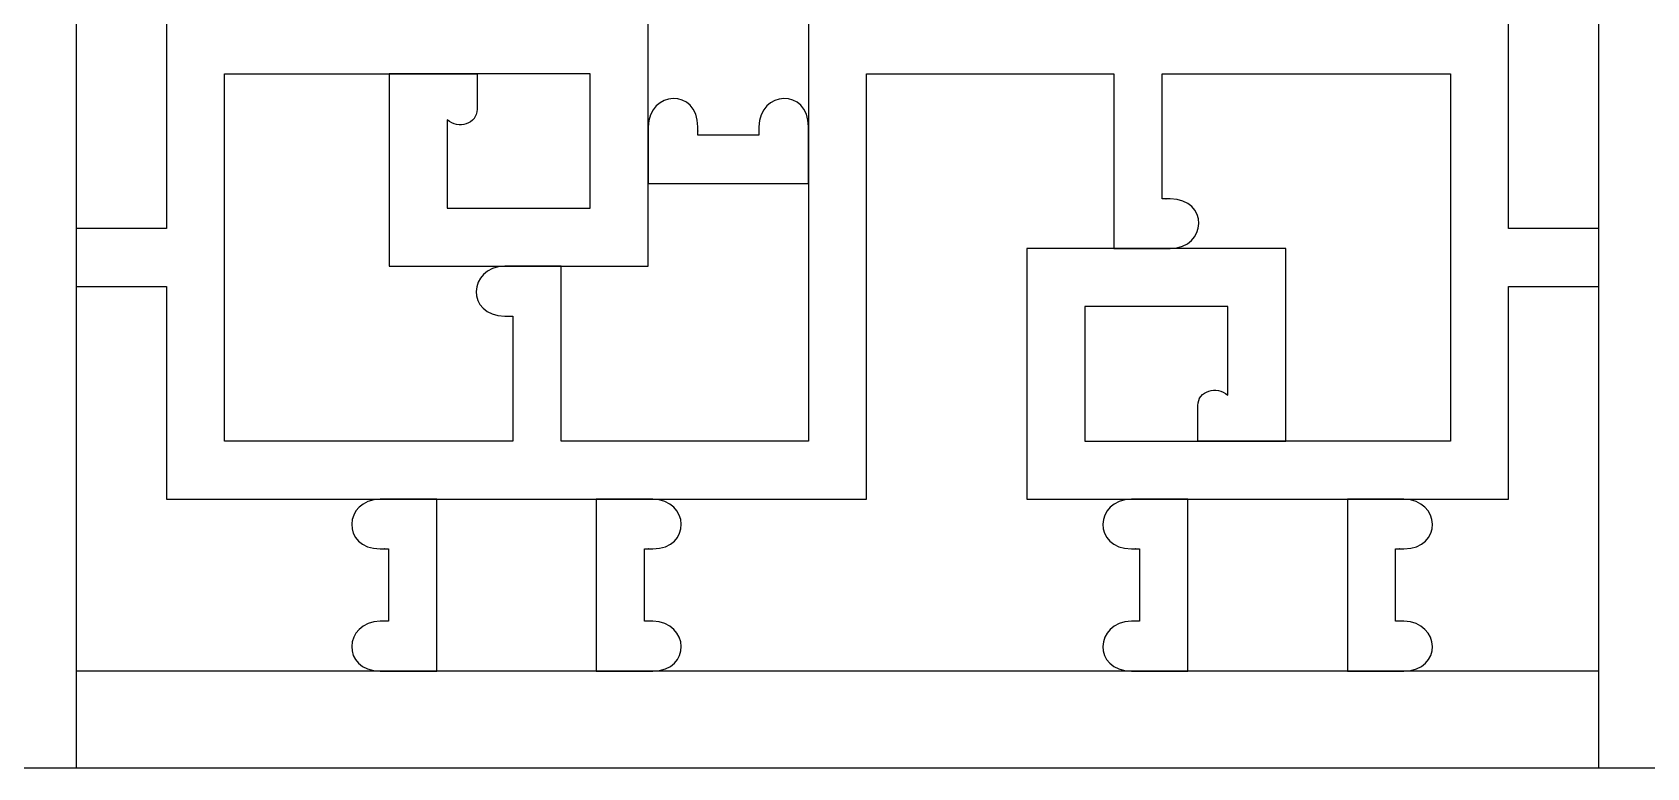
# Model space of a CAD drawing. Header units: centimetres. Extents: x -41.6 to 46.5, y -7.9 to 4.8.
# Drawn here: x -16.21 to -3.77, y -7.92 to -2.26 of the extents above; entities that cross this region are included whole.
import ezdxf

# ---------------------------------------------------------------- set-up
doc = ezdxf.new("R2010")
doc.units = ezdxf.units.CM
doc.header["$MEASUREMENT"] = 0
doc.layers.add('layer 1', color=7, linetype='Continuous')

msp = doc.modelspace()

# ---------------------------------------------------------------- linework, layer by layer
at = {"layer": 'layer 1', "color": 242}
for points, knots in [([(-29.09009, -7.92421), (-29.09009, -7.92421), (-29.09009, 4.84981), (-29.09009, 4.84981), (-29.09009, 4.84981), (-29.09009, 4.84981), (-15.86917, 4.84981), (-15.86917, 4.84981), (-15.86917, 4.84981), (-15.86917, 4.84981), (-15.86917, -7.92421), (-15.86917, -7.92421), (-15.86917, -7.92421), (-15.86917, -7.92421), (-29.09009, -7.92421), (-29.09009, -7.92421)], [0, 0, 0, 0, 0.2, 0.2, 0.2, 0.2, 0.4, 0.4, 0.4, 0.4, 0.6, 0.6, 0.6, 0.6, 1, 1, 1, 1]), ([(-16.61401, -7.92421), (-16.61401, -7.92421), (-16.61401, 4.84981), (-16.61401, 4.84981), (-16.61401, 4.84981), (-16.61401, 4.84981), (-3.39308, 4.84981), (-3.39308, 4.84981), (-3.39308, 4.84981), (-3.39308, 4.84981), (-3.39308, -7.92421), (-3.39308, -7.92421), (-3.39308, -7.92421), (-3.39308, -7.92421), (-16.61401, -7.92421), (-16.61401, -7.92421)], [0, 0, 0, 0, 0.2, 0.2, 0.2, 0.2, 0.4, 0.4, 0.4, 0.4, 0.6, 0.6, 0.6, 0.6, 1, 1, 1, 1]), ([(-4.13792, -7.92421), (-4.13792, -7.92421), (-4.13792, 4.84981), (-4.13792, 4.84981), (-4.13792, 4.84981), (-4.13792, 4.84981), (9.083, 4.84981), (9.083, 4.84981), (9.083, 4.84981), (9.083, 4.84981), (9.083, -7.92421), (9.083, -7.92421), (9.083, -7.92421), (9.083, -7.92421), (-4.13792, -7.92421), (-4.13792, -7.92421)], [0, 0, 0, 0, 0.2, 0.2, 0.2, 0.2, 0.4, 0.4, 0.4, 0.4, 0.6, 0.6, 0.6, 0.6, 1, 1, 1, 1]), ([(-15.86917, -3.76983), (-15.86917, -3.76983), (-15.17622, -3.76983), (-15.17622, -3.76983), (-15.17622, -3.76983), (-15.17622, -3.76983), (-15.17622, -2.13118), (-15.17622, -2.13118), (-15.17622, -2.13118), (-15.17622, -2.13118), (-14.46944, -2.13118), (-14.46944, -2.13118), (-14.46944, -2.13118), (-14.76988, -2.12941), (-14.7547, -1.75431), (-14.46929, -1.74834), (-14.46929, -1.74834), (-14.4133, -1.74834), (-14.41646, -1.74834), (-14.40586, -1.74834), (-14.40586, -1.74834), (-14.40586, -1.74834), (-14.40586, -1.32599), (-14.40586, -1.32599), (-14.40586, -1.32599), (-14.4789, -1.32599), (-14.39624, -1.32599), (-14.46929, -1.32599), (-14.46929, -1.32599), (-14.76935, -1.32435), (-14.75478, -0.95049), (-14.4708, -0.94322), (-14.4708, -0.94322), (-14.4708, -0.94322), (-15.17622, -0.94322), (-15.17622, -0.94322), (-15.17622, -0.94322), (-15.17622, -0.94322), (-15.17622, 0.69543), (-15.17622, 0.69543), (-15.17622, 0.69543), (-15.17622, 0.69543), (-15.86917, 0.69543), (-15.86917, 0.69543), (-15.86917, 0.69543), (-15.86917, 0.69543), (-15.86917, -3.76983), (-15.86917, -3.76983)], [0, 0, 0, 0, 0.07692308, 0.07692308, 0.07692308, 0.07692308, 0.15384615, 0.15384615, 0.15384615, 0.15384615, 0.23076923, 0.23076923, 0.23076923, 0.23076923, 0.30769231, 0.30769231, 0.30769231, 0.30769231, 0.38461538, 0.38461538, 0.38461538, 0.38461538, 0.46153846, 0.46153846, 0.46153846, 0.46153846, 0.53846154, 0.53846154, 0.53846154, 0.53846154, 0.61538462, 0.61538462, 0.61538462, 0.61538462, 0.69230769, 0.69230769, 0.69230769, 0.69230769, 0.76923077, 0.76923077, 0.76923077, 0.76923077, 0.84615385, 0.84615385, 0.84615385, 0.84615385, 1, 1, 1, 1]), ([(-4.13792, 0.69542), (-4.13792, 0.69542), (-4.83088, 0.69542), (-4.83088, 0.69542), (-4.83088, 0.69542), (-4.83088, 0.69542), (-4.83088, -0.94323), (-4.83088, -0.94323), (-4.83088, -0.94323), (-4.83088, -0.94323), (-4.83088, -0.94323), (-4.83088, -0.94323), (-4.83088, -0.94323), (-4.83088, -0.94323), (-6.37756, -0.94323), (-6.37756, -0.94323), (-6.37756, -0.94323), (-6.09367, -0.95057), (-6.07913, -1.32435), (-6.37916, -1.32599), (-6.37916, -1.32599), (-6.4522, -1.32599), (-6.36955, -1.32599), (-6.44259, -1.32599), (-6.44259, -1.32599), (-6.44259, -1.32599), (-6.44259, -1.74834), (-6.44259, -1.74834), (-6.44259, -1.74834), (-6.43199, -1.74834), (-6.43514, -1.74834), (-6.37916, -1.74834), (-6.37916, -1.74834), (-6.0938, -1.75431), (-6.07858, -2.12928), (-6.37885, -2.13118), (-6.37885, -2.13118), (-6.37885, -2.13118), (-4.83088, -2.13118), (-4.83088, -2.13118), (-4.83088, -2.13118), (-4.83088, -2.13118), (-4.83088, -2.13118), (-4.83088, -2.13118), (-4.83088, -2.13118), (-4.83088, -2.13118), (-4.83088, -3.76983), (-4.83088, -3.76983), (-4.83088, -3.76983), (-4.83088, -3.76983), (-4.13792, -3.76983), (-4.13792, -3.76983), (-4.13792, -3.76983), (-4.13792, -3.76983), (-4.13792, 0.69542), (-4.13792, 0.69542)], [0, 0, 0, 0, 0.06666667, 0.06666667, 0.06666667, 0.06666667, 0.13333333, 0.13333333, 0.13333333, 0.13333333, 0.2, 0.2, 0.2, 0.2, 0.26666667, 0.26666667, 0.26666667, 0.26666667, 0.33333333, 0.33333333, 0.33333333, 0.33333333, 0.4, 0.4, 0.4, 0.4, 0.46666667, 0.46666667, 0.46666667, 0.46666667, 0.53333333, 0.53333333, 0.53333333, 0.53333333, 0.6, 0.6, 0.6, 0.6, 0.66666667, 0.66666667, 0.66666667, 0.66666667, 0.73333333, 0.73333333, 0.73333333, 0.73333333, 0.8, 0.8, 0.8, 0.8, 0.86666667, 0.86666667, 0.86666667, 0.86666667, 1, 1, 1, 1]), ([(-10.227, -0.08602), (-10.22864, -0.38661), (-10.60398, -0.37148), (-10.60995, -0.08602), (-10.60995, -0.08602), (-10.60995, -0.03004), (-10.60995, -0.03319), (-10.60995, -0.02259), (-10.60995, -0.02259), (-10.60995, -0.02259), (-11.07997, -0.02259), (-11.07997, -0.02259), (-11.07997, -0.02259), (-11.07997, -0.09563), (-11.07997, -0.01298), (-11.07997, -0.08602), (-11.07997, -0.08602), (-11.08162, -0.38661), (-11.45683, -0.37148), (-11.4628, -0.08602), (-11.4628, -0.08602), (-11.4628, -0.08602), (-11.4628, -0.94322), (-11.4628, -0.94322), (-11.4628, -0.94322), (-11.4628, -0.94322), (-12.16822, -0.94322), (-12.16822, -0.94322), (-12.16822, -0.94322), (-11.88424, -0.95049), (-11.86967, -1.32435), (-12.16973, -1.32599), (-12.16973, -1.32599), (-12.24278, -1.32599), (-12.16012, -1.32599), (-12.23316, -1.32599), (-12.23316, -1.32599), (-12.23316, -1.32599), (-12.23316, -1.74834), (-12.23316, -1.74834), (-12.23316, -1.74834), (-12.22256, -1.74834), (-12.22571, -1.74834), (-12.16973, -1.74834), (-12.16973, -1.74834), (-11.88432, -1.75431), (-11.86915, -2.12941), (-12.16958, -2.13118), (-12.16958, -2.13118), (-12.16958, -2.13118), (-11.4628, -2.13118), (-11.4628, -2.13118), (-11.4628, -2.13118), (-11.4628, -2.13118), (-11.4628, -2.98838), (-11.4628, -2.98838), (-11.4628, -2.98838), (-11.45683, -2.70293), (-11.08162, -2.68779), (-11.07997, -2.98838), (-11.07997, -2.98838), (-11.07997, -3.06143), (-11.07997, -2.97877), (-11.07997, -3.05182), (-11.07997, -3.05182), (-11.07997, -3.05182), (-10.60995, -3.05182), (-10.60995, -3.05182), (-10.60995, -3.05182), (-10.60995, -3.04121), (-10.60995, -3.04437), (-10.60995, -2.98838), (-10.60995, -2.98838), (-10.60398, -2.70293), (-10.22863, -2.68779), (-10.22699, -2.98838), (-10.22699, -2.98838), (-10.22699, -2.98838), (-10.22699, -2.57808), (-10.22699, -2.57808), (-10.22699, -2.57808), (-10.22699, -2.57808), (-10.227, -2.57808), (-10.227, -2.57808), (-10.227, -2.57808), (-10.227, -2.57808), (-10.227, -2.13118), (-10.227, -2.13118), (-10.227, -2.13118), (-10.227, -2.13118), (-8.67887, -2.13118), (-8.67887, -2.13118), (-8.67887, -2.13118), (-8.9793, -2.1294), (-8.96412, -1.75431), (-8.67872, -1.74834), (-8.67872, -1.74834), (-8.62273, -1.74834), (-8.62589, -1.74834), (-8.61529, -1.74834), (-8.61529, -1.74834), (-8.61529, -1.74834), (-8.61529, -1.32599), (-8.61529, -1.32599), (-8.61529, -1.32599), (-8.68833, -1.32599), (-8.60567, -1.32599), (-8.67872, -1.32599), (-8.67872, -1.32599), (-8.97875, -1.32435), (-8.96421, -0.95057), (-8.68031, -0.94323), (-8.68031, -0.94323), (-8.68031, -0.94323), (-10.227, -0.94323), (-10.227, -0.94323), (-10.227, -0.94323), (-10.227, -0.65749), (-10.227, -0.37176), (-10.227, -0.08602)], [0, 0, 0, 0, 0.03225806, 0.03225806, 0.03225806, 0.03225806, 0.06451613, 0.06451613, 0.06451613, 0.06451613, 0.09677419, 0.09677419, 0.09677419, 0.09677419, 0.12903226, 0.12903226, 0.12903226, 0.12903226, 0.16129032, 0.16129032, 0.16129032, 0.16129032, 0.19354839, 0.19354839, 0.19354839, 0.19354839, 0.22580645, 0.22580645, 0.22580645, 0.22580645, 0.25806452, 0.25806452, 0.25806452, 0.25806452, 0.29032258, 0.29032258, 0.29032258, 0.29032258, 0.32258065, 0.32258065, 0.32258065, 0.32258065, 0.35483871, 0.35483871, 0.35483871, 0.35483871, 0.38709677, 0.38709677, 0.38709677, 0.38709677, 0.41935484, 0.41935484, 0.41935484, 0.41935484, 0.4516129, 0.4516129, 0.4516129, 0.4516129, 0.48387097, 0.48387097, 0.48387097, 0.48387097, 0.51612903, 0.51612903, 0.51612903, 0.51612903, 0.5483871, 0.5483871, 0.5483871, 0.5483871, 0.58064516, 0.58064516, 0.58064516, 0.58064516, 0.61290323, 0.61290323, 0.61290323, 0.61290323, 0.64516129, 0.64516129, 0.64516129, 0.64516129, 0.67741935, 0.67741935, 0.67741935, 0.67741935, 0.70967742, 0.70967742, 0.70967742, 0.70967742, 0.74193548, 0.74193548, 0.74193548, 0.74193548, 0.77419355, 0.77419355, 0.77419355, 0.77419355, 0.80645161, 0.80645161, 0.80645161, 0.80645161, 0.83870968, 0.83870968, 0.83870968, 0.83870968, 0.87096774, 0.87096774, 0.87096774, 0.87096774, 0.90322581, 0.90322581, 0.90322581, 0.90322581, 0.93548387, 0.93548387, 0.93548387, 0.93548387, 1, 1, 1, 1]), ([(-12.56876, -4.06167), (-12.56876, -4.06167), (-13.45845, -4.06167), (-13.45845, -4.06167), (-13.45845, -4.06167), (-13.45845, -4.06167), (-13.45845, -2.57809), (-13.45845, -2.57809), (-13.45845, -2.57809), (-13.45845, -2.57809), (-14.72931, -2.57809), (-14.72931, -2.57809), (-14.72931, -2.57809), (-14.72931, -2.57809), (-14.72931, -5.40848), (-14.72931, -5.40848), (-14.72931, -5.40848), (-14.72931, -5.40848), (-12.50524, -5.40848), (-12.50524, -5.40848), (-12.50524, -5.40848), (-12.50524, -5.40848), (-12.50524, -4.4445), (-12.50524, -4.4445), (-12.50524, -4.4445), (-12.57828, -4.4445), (-12.49562, -4.4445), (-12.56867, -4.4445), (-12.56867, -4.4445), (-12.86923, -4.44286), (-12.85413, -4.06771), (-12.56876, -4.06167)], [0, 0, 0, 0, 0.11111111, 0.11111111, 0.11111111, 0.11111111, 0.22222222, 0.22222222, 0.22222222, 0.22222222, 0.33333333, 0.33333333, 0.33333333, 0.33333333, 0.44444444, 0.44444444, 0.44444444, 0.44444444, 0.55555556, 0.55555556, 0.55555556, 0.55555556, 0.66666667, 0.66666667, 0.66666667, 0.66666667, 0.77777778, 0.77777778, 0.77777778, 0.77777778, 1, 1, 1, 1]), ([(-12.78169, -2.57809), (-12.78169, -2.57809), (-13.45845, -2.57809), (-13.45845, -2.57809), (-13.45845, -2.57809), (-13.45845, -2.57809), (-12.78169, -2.57809), (-12.78169, -2.57809)], [0, 0, 0, 0, 0.33333333, 0.33333333, 0.33333333, 0.33333333, 1, 1, 1, 1]), ([(-13.01154, -2.93341), (-12.92806, -3.00924), (-12.78079, -2.96495), (-12.78169, -2.85213), (-12.78169, -2.85213), (-12.78169, -2.76078), (-12.78169, -2.66943), (-12.78169, -2.57809), (-12.78169, -2.57809), (-12.78169, -2.57809), (-11.90971, -2.57809), (-11.90971, -2.57809), (-11.90971, -2.57809), (-11.90971, -2.57809), (-11.90971, -3.61476), (-11.90971, -3.61476), (-11.90971, -3.61476), (-11.90971, -3.61476), (-13.01154, -3.61476), (-13.01154, -3.61476), (-13.01154, -3.61476), (-13.01154, -3.61476), (-13.01154, -2.93341), (-13.01154, -2.93341)], [0, 0, 0, 0, 0.14285714, 0.14285714, 0.14285714, 0.14285714, 0.28571429, 0.28571429, 0.28571429, 0.28571429, 0.42857143, 0.42857143, 0.42857143, 0.42857143, 0.57142857, 0.57142857, 0.57142857, 0.57142857, 0.71428571, 0.71428571, 0.71428571, 0.71428571, 1, 1, 1, 1]), ([(-7.73797, -7.17937), (-8.0384, -7.1776), (-8.02322, -6.80251), (-7.73781, -6.79654), (-7.73781, -6.79654), (-7.68183, -6.79654), (-7.68498, -6.79654), (-7.67438, -6.79654), (-7.67438, -6.79654), (-7.67438, -6.79654), (-7.67438, -6.23822), (-7.67438, -6.23822), (-7.67438, -6.23822), (-7.74742, -6.23822), (-7.66477, -6.23822), (-7.73781, -6.23822), (-7.73781, -6.23822), (-8.03841, -6.23658), (-8.02327, -5.86136), (-7.73781, -5.85539), (-7.73781, -5.85539), (-7.73781, -5.85539), (-8.54429, -5.85538), (-8.54429, -5.85538), (-8.54429, -5.85538), (-8.54429, -5.21191), (-8.54429, -4.56841), (-8.54429, -3.9249), (-8.54429, -3.9249), (-8.54429, -3.9249), (-7.87428, -3.9249), (-7.87428, -3.9249), (-7.87428, -3.9249), (-7.87428, -3.9249), (-7.87428, -2.57808), (-7.87428, -2.57808), (-7.87428, -2.57808), (-7.87428, -2.57808), (-9.78009, -2.57808), (-9.78009, -2.57808), (-9.78009, -2.57808), (-9.78009, -2.57808), (-9.78009, -5.85539), (-9.78009, -5.85539), (-9.78009, -5.85539), (-9.78009, -5.85539), (-11.42792, -5.85539), (-11.42792, -5.85539), (-11.42792, -5.85539), (-11.14246, -5.86136), (-11.12732, -6.23658), (-11.42792, -6.23822), (-11.42792, -6.23822), (-11.50096, -6.23822), (-11.41831, -6.23822), (-11.49135, -6.23822), (-11.49135, -6.23822), (-11.49135, -6.23822), (-11.49135, -6.79654), (-11.49135, -6.79654), (-11.49135, -6.79654), (-11.48075, -6.79654), (-11.4839, -6.79654), (-11.42792, -6.79654), (-11.42792, -6.79654), (-11.14251, -6.80251), (-11.12733, -7.1776), (-11.42776, -7.17937), (-11.42776, -7.17937), (-11.42776, -7.17937), (-7.73797, -7.17937), (-7.73797, -7.17937)], [0, 0, 0, 0, 0.05263158, 0.05263158, 0.05263158, 0.05263158, 0.10526316, 0.10526316, 0.10526316, 0.10526316, 0.15789474, 0.15789474, 0.15789474, 0.15789474, 0.21052632, 0.21052632, 0.21052632, 0.21052632, 0.26315789, 0.26315789, 0.26315789, 0.26315789, 0.31578947, 0.31578947, 0.31578947, 0.31578947, 0.36842105, 0.36842105, 0.36842105, 0.36842105, 0.42105263, 0.42105263, 0.42105263, 0.42105263, 0.47368421, 0.47368421, 0.47368421, 0.47368421, 0.52631579, 0.52631579, 0.52631579, 0.52631579, 0.57894737, 0.57894737, 0.57894737, 0.57894737, 0.63157895, 0.63157895, 0.63157895, 0.63157895, 0.68421053, 0.68421053, 0.68421053, 0.68421053, 0.73684211, 0.73684211, 0.73684211, 0.73684211, 0.78947368, 0.78947368, 0.78947368, 0.78947368, 0.84210526, 0.84210526, 0.84210526, 0.84210526, 0.89473684, 0.89473684, 0.89473684, 0.89473684, 1, 1, 1, 1]), ([(-7.43833, -3.9249), (-7.43833, -3.9249), (-6.54865, -3.9249), (-6.54865, -3.9249), (-6.54865, -3.9249), (-6.54865, -3.9249), (-6.54865, -5.40848), (-6.54865, -5.40848), (-6.54865, -5.40848), (-6.54865, -5.40848), (-5.27778, -5.40848), (-5.27778, -5.40848), (-5.27778, -5.40848), (-5.27778, -5.40848), (-5.27778, -2.57808), (-5.27778, -2.57808), (-5.27778, -2.57808), (-5.27778, -2.57808), (-7.50186, -2.57808), (-7.50186, -2.57808), (-7.50186, -2.57808), (-7.50186, -2.57808), (-7.50186, -3.54206), (-7.50186, -3.54206), (-7.50186, -3.54206), (-7.42881, -3.54206), (-7.51147, -3.54206), (-7.43842, -3.54206), (-7.43842, -3.54206), (-7.13786, -3.5437), (-7.15297, -3.91885), (-7.43833, -3.9249)], [0, 0, 0, 0, 0.11111111, 0.11111111, 0.11111111, 0.11111111, 0.22222222, 0.22222222, 0.22222222, 0.22222222, 0.33333333, 0.33333333, 0.33333333, 0.33333333, 0.44444444, 0.44444444, 0.44444444, 0.44444444, 0.55555556, 0.55555556, 0.55555556, 0.55555556, 0.66666667, 0.66666667, 0.66666667, 0.66666667, 0.77777778, 0.77777778, 0.77777778, 0.77777778, 1, 1, 1, 1]), ([(-11.4628, -2.98838), (-11.4628, -2.98838), (-11.4628, -3.42424), (-11.4628, -3.42424), (-11.4628, -3.42424), (-11.4628, -3.42424), (-11.4628, -2.98838), (-11.4628, -2.98838)], [0, 0, 0, 0, 0.33333333, 0.33333333, 0.33333333, 0.33333333, 1, 1, 1, 1]), ([(-10.22699, -2.98838), (-10.22699, -2.98838), (-10.22699, -3.42424), (-10.22699, -3.42424), (-10.22699, -3.42424), (-10.22699, -3.42424), (-10.22699, -2.98838), (-10.22699, -2.98838)], [0, 0, 0, 0, 0.33333333, 0.33333333, 0.33333333, 0.33333333, 1, 1, 1, 1]), ([(-10.22699, -3.42424), (-10.22699, -3.42424), (-11.4628, -3.42424), (-11.4628, -3.42424), (-11.4628, -3.42424), (-11.4628, -3.42424), (-11.4628, -4.06167), (-11.4628, -4.06167), (-11.4628, -4.06167), (-11.4628, -4.06167), (-12.13281, -4.06167), (-12.13281, -4.06167), (-12.13281, -4.06167), (-12.13281, -4.06167), (-12.13281, -5.40848), (-12.13281, -5.40848), (-12.13281, -5.40848), (-12.13281, -5.40848), (-10.22699, -5.40848), (-10.22699, -5.40848), (-10.22699, -5.40848), (-10.22699, -5.40848), (-10.22699, -3.42424), (-10.22699, -3.42424)], [0, 0, 0, 0, 0.14285714, 0.14285714, 0.14285714, 0.14285714, 0.28571429, 0.28571429, 0.28571429, 0.28571429, 0.42857143, 0.42857143, 0.42857143, 0.42857143, 0.57142857, 0.57142857, 0.57142857, 0.57142857, 0.71428571, 0.71428571, 0.71428571, 0.71428571, 1, 1, 1, 1]), ([(-7.87428, -3.9249), (-7.87428, -3.9249), (-7.43833, -3.9249), (-7.43833, -3.9249), (-7.43833, -3.9249), (-7.43833, -3.9249), (-7.87428, -3.9249), (-7.87428, -3.9249)], [0, 0, 0, 0, 0.33333333, 0.33333333, 0.33333333, 0.33333333, 1, 1, 1, 1]), ([(-12.13281, -4.06167), (-12.13281, -4.06167), (-12.56876, -4.06167), (-12.56876, -4.06167), (-12.56876, -4.06167), (-12.56876, -4.06167), (-12.13281, -4.06167), (-12.13281, -4.06167)], [0, 0, 0, 0, 0.33333333, 0.33333333, 0.33333333, 0.33333333, 1, 1, 1, 1]), ([(-13.52853, -7.17937), (-13.82897, -7.1776), (-13.81379, -6.80251), (-13.52838, -6.79654), (-13.52838, -6.79654), (-13.4724, -6.79654), (-13.47555, -6.79654), (-13.46495, -6.79654), (-13.46495, -6.79654), (-13.46495, -6.79654), (-13.46495, -6.23822), (-13.46495, -6.23822), (-13.46495, -6.23822), (-13.53799, -6.23822), (-13.45534, -6.23822), (-13.52838, -6.23822), (-13.52838, -6.23822), (-13.82897, -6.23658), (-13.81383, -5.86136), (-13.52838, -5.85539), (-13.52838, -5.85539), (-13.52838, -5.85539), (-15.17622, -5.85539), (-15.17622, -5.85539), (-15.17622, -5.85539), (-15.17622, -5.85539), (-15.17622, -4.21674), (-15.17622, -4.21674), (-15.17622, -4.21674), (-15.17622, -4.21674), (-15.86917, -4.21674), (-15.86917, -4.21674), (-15.86917, -4.21674), (-15.86917, -4.21674), (-15.86917, -7.17937), (-15.86917, -7.17937), (-15.86917, -7.17937), (-15.86917, -7.17937), (-13.52853, -7.17937), (-13.52853, -7.17937)], [0, 0, 0, 0, 0.09090909, 0.09090909, 0.09090909, 0.09090909, 0.18181818, 0.18181818, 0.18181818, 0.18181818, 0.27272727, 0.27272727, 0.27272727, 0.27272727, 0.36363636, 0.36363636, 0.36363636, 0.36363636, 0.45454545, 0.45454545, 0.45454545, 0.45454545, 0.54545455, 0.54545455, 0.54545455, 0.54545455, 0.63636364, 0.63636364, 0.63636364, 0.63636364, 0.72727273, 0.72727273, 0.72727273, 0.72727273, 0.81818182, 0.81818182, 0.81818182, 0.81818182, 1, 1, 1, 1]), ([(-4.13792, -4.21673), (-4.13792, -4.21673), (-4.83088, -4.21673), (-4.83088, -4.21673), (-4.83088, -4.21673), (-4.83088, -4.21673), (-4.83088, -5.85538), (-4.83088, -5.85538), (-4.83088, -5.85538), (-4.83088, -5.85538), (-5.6373, -5.85538), (-5.6373, -5.85538), (-5.6373, -5.85538), (-5.35185, -5.86135), (-5.33676, -6.23658), (-5.63735, -6.23822), (-5.63735, -6.23822), (-5.7104, -6.23822), (-5.62774, -6.23822), (-5.70078, -6.23822), (-5.70078, -6.23822), (-5.70078, -6.23822), (-5.70078, -6.79654), (-5.70078, -6.79654), (-5.70078, -6.79654), (-5.69018, -6.79654), (-5.69333, -6.79654), (-5.63735, -6.79654), (-5.63735, -6.79654), (-5.35194, -6.80251), (-5.33676, -7.1776), (-5.6372, -7.17937), (-5.6372, -7.17937), (-5.6372, -7.17937), (-4.13792, -7.17937), (-4.13792, -7.17937), (-4.13792, -7.17937), (-4.13792, -7.17937), (-4.13792, -4.21673), (-4.13792, -4.21673)], [0, 0, 0, 0, 0.09090909, 0.09090909, 0.09090909, 0.09090909, 0.18181818, 0.18181818, 0.18181818, 0.18181818, 0.27272727, 0.27272727, 0.27272727, 0.27272727, 0.36363636, 0.36363636, 0.36363636, 0.36363636, 0.45454545, 0.45454545, 0.45454545, 0.45454545, 0.54545455, 0.54545455, 0.54545455, 0.54545455, 0.63636364, 0.63636364, 0.63636364, 0.63636364, 0.72727273, 0.72727273, 0.72727273, 0.72727273, 0.81818182, 0.81818182, 0.81818182, 0.81818182, 1, 1, 1, 1]), ([(-6.99555, -5.05315), (-7.07904, -4.97733), (-7.22631, -5.02161), (-7.22541, -5.13444), (-7.22541, -5.13444), (-7.22541, -5.22579), (-7.22541, -5.31713), (-7.22541, -5.40848), (-7.22541, -5.40848), (-7.22541, -5.40848), (-8.09738, -5.40848), (-8.09738, -5.40848), (-8.09738, -5.40848), (-8.09738, -5.40848), (-8.09738, -4.3718), (-8.09738, -4.3718), (-8.09738, -4.3718), (-8.09738, -4.3718), (-6.99555, -4.3718), (-6.99555, -4.3718), (-6.99555, -4.3718), (-6.99555, -4.3718), (-6.99555, -5.05315), (-6.99555, -5.05315)], [0, 0, 0, 0, 0.14285714, 0.14285714, 0.14285714, 0.14285714, 0.28571429, 0.28571429, 0.28571429, 0.28571429, 0.42857143, 0.42857143, 0.42857143, 0.42857143, 0.57142857, 0.57142857, 0.57142857, 0.57142857, 0.71428571, 0.71428571, 0.71428571, 0.71428571, 1, 1, 1, 1]), ([(-6.54865, -5.40848), (-6.54865, -5.40848), (-7.22541, -5.40848), (-7.22541, -5.40848), (-7.22541, -5.40848), (-7.22541, -5.40848), (-6.54865, -5.40848), (-6.54865, -5.40848)], [0, 0, 0, 0, 0.33333333, 0.33333333, 0.33333333, 0.33333333, 1, 1, 1, 1]), ([(-13.09253, -5.85539), (-13.09253, -5.85539), (-13.52838, -5.85539), (-13.52838, -5.85539), (-13.52838, -5.85539), (-13.52838, -5.85539), (-13.09253, -5.85539), (-13.09253, -5.85539)], [0, 0, 0, 0, 0.33333333, 0.33333333, 0.33333333, 0.33333333, 1, 1, 1, 1]), ([(-11.86377, -7.17937), (-11.86377, -7.17937), (-11.86377, -5.85539), (-11.86377, -5.85539), (-11.86377, -5.85539), (-11.86377, -5.85539), (-13.09253, -5.85539), (-13.09253, -5.85539), (-13.09253, -5.85539), (-13.09253, -5.85539), (-13.09253, -7.17937), (-13.09253, -7.17937), (-13.09253, -7.17937), (-13.09253, -7.17937), (-11.86377, -7.17937), (-11.86377, -7.17937)], [0, 0, 0, 0, 0.2, 0.2, 0.2, 0.2, 0.4, 0.4, 0.4, 0.4, 0.6, 0.6, 0.6, 0.6, 1, 1, 1, 1]), ([(-11.42792, -5.85539), (-11.42792, -5.85539), (-11.86377, -5.85539), (-11.86377, -5.85539), (-11.86377, -5.85539), (-11.86377, -5.85539), (-11.42792, -5.85539), (-11.42792, -5.85539)], [0, 0, 0, 0, 0.33333333, 0.33333333, 0.33333333, 0.33333333, 1, 1, 1, 1]), ([(-7.30196, -5.85539), (-7.30196, -5.85539), (-7.73781, -5.85539), (-7.73781, -5.85539), (-7.73781, -5.85539), (-7.73781, -5.85539), (-7.30196, -5.85539), (-7.30196, -5.85539)], [0, 0, 0, 0, 0.33333333, 0.33333333, 0.33333333, 0.33333333, 1, 1, 1, 1]), ([(-6.0732, -7.17937), (-6.0732, -7.17937), (-6.0732, -5.85539), (-6.0732, -5.85539), (-6.0732, -5.85539), (-6.0732, -5.85539), (-7.30196, -5.85539), (-7.30196, -5.85539), (-7.30196, -5.85539), (-7.30196, -5.85539), (-7.30196, -7.17937), (-7.30196, -7.17937), (-7.30196, -7.17937), (-7.30196, -7.17937), (-6.0732, -7.17937), (-6.0732, -7.17937)], [0, 0, 0, 0, 0.2, 0.2, 0.2, 0.2, 0.4, 0.4, 0.4, 0.4, 0.6, 0.6, 0.6, 0.6, 1, 1, 1, 1]), ([(-6.0732, -5.85539), (-6.0732, -5.85539), (-5.6373, -5.85538), (-5.6373, -5.85538), (-5.6373, -5.85538), (-5.6373, -5.85538), (-6.0732, -5.85539), (-6.0732, -5.85539)], [0, 0, 0, 0, 0.33333333, 0.33333333, 0.33333333, 0.33333333, 1, 1, 1, 1]), ([(-13.09253, -7.17937), (-13.09253, -7.17937), (-13.52853, -7.17937), (-13.52853, -7.17937), (-13.52853, -7.17937), (-13.52853, -7.17937), (-13.09253, -7.17937), (-13.09253, -7.17937)], [0, 0, 0, 0, 0.33333333, 0.33333333, 0.33333333, 0.33333333, 1, 1, 1, 1]), ([(-11.42776, -7.17937), (-11.42776, -7.17937), (-11.86377, -7.17937), (-11.86377, -7.17937), (-11.86377, -7.17937), (-11.86377, -7.17937), (-11.42776, -7.17937), (-11.42776, -7.17937)], [0, 0, 0, 0, 0.33333333, 0.33333333, 0.33333333, 0.33333333, 1, 1, 1, 1]), ([(-7.30196, -7.17937), (-7.30196, -7.17937), (-7.73797, -7.17937), (-7.73797, -7.17937), (-7.73797, -7.17937), (-7.73797, -7.17937), (-7.30196, -7.17937), (-7.30196, -7.17937)], [0, 0, 0, 0, 0.33333333, 0.33333333, 0.33333333, 0.33333333, 1, 1, 1, 1]), ([(-6.0732, -7.17937), (-6.0732, -7.17937), (-5.6372, -7.17937), (-5.6372, -7.17937), (-5.6372, -7.17937), (-5.6372, -7.17937), (-6.0732, -7.17937), (-6.0732, -7.17937)], [0, 0, 0, 0, 0.33333333, 0.33333333, 0.33333333, 0.33333333, 1, 1, 1, 1])]:
    msp.add_open_spline(points, degree=3, knots=knots, dxfattribs=at)
at = {"layer": 'layer 1', "color": 242, "lineweight": 9}
for points, knots in [([(-29.09009, -7.92421), (-29.09009, -7.92421), (-29.09009, 4.84981), (-29.09009, 4.84981), (-29.09009, 4.84981), (-29.09009, 4.84981), (-15.86917, 4.84981), (-15.86917, 4.84981), (-15.86917, 4.84981), (-15.86917, 4.84981), (-15.86917, -7.92421), (-15.86917, -7.92421), (-15.86917, -7.92421), (-15.86917, -7.92421), (-29.09009, -7.92421), (-29.09009, -7.92421)], [0, 0, 0, 0, 0.2, 0.2, 0.2, 0.2, 0.4, 0.4, 0.4, 0.4, 0.6, 0.6, 0.6, 0.6, 1, 1, 1, 1]), ([(-16.61401, -7.92421), (-16.61401, -7.92421), (-16.61401, 4.84981), (-16.61401, 4.84981), (-16.61401, 4.84981), (-16.61401, 4.84981), (-3.39308, 4.84981), (-3.39308, 4.84981), (-3.39308, 4.84981), (-3.39308, 4.84981), (-3.39308, -7.92421), (-3.39308, -7.92421), (-3.39308, -7.92421), (-3.39308, -7.92421), (-16.61401, -7.92421), (-16.61401, -7.92421)], [0, 0, 0, 0, 0.2, 0.2, 0.2, 0.2, 0.4, 0.4, 0.4, 0.4, 0.6, 0.6, 0.6, 0.6, 1, 1, 1, 1]), ([(-4.13792, -7.92421), (-4.13792, -7.92421), (-4.13792, 4.84981), (-4.13792, 4.84981), (-4.13792, 4.84981), (-4.13792, 4.84981), (9.083, 4.84981), (9.083, 4.84981), (9.083, 4.84981), (9.083, 4.84981), (9.083, -7.92421), (9.083, -7.92421), (9.083, -7.92421), (9.083, -7.92421), (-4.13792, -7.92421), (-4.13792, -7.92421)], [0, 0, 0, 0, 0.2, 0.2, 0.2, 0.2, 0.4, 0.4, 0.4, 0.4, 0.6, 0.6, 0.6, 0.6, 1, 1, 1, 1]), ([(-15.86917, -3.76983), (-15.86917, -3.76983), (-15.17622, -3.76983), (-15.17622, -3.76983), (-15.17622, -3.76983), (-15.17622, -3.76983), (-15.17622, -2.13118), (-15.17622, -2.13118), (-15.17622, -2.13118), (-15.17622, -2.13118), (-14.46944, -2.13118), (-14.46944, -2.13118), (-14.46944, -2.13118), (-14.76988, -2.12941), (-14.7547, -1.75431), (-14.46929, -1.74834), (-14.46929, -1.74834), (-14.4133, -1.74834), (-14.41646, -1.74834), (-14.40586, -1.74834), (-14.40586, -1.74834), (-14.40586, -1.74834), (-14.40586, -1.32599), (-14.40586, -1.32599), (-14.40586, -1.32599), (-14.4789, -1.32599), (-14.39624, -1.32599), (-14.46929, -1.32599), (-14.46929, -1.32599), (-14.76935, -1.32435), (-14.75478, -0.95049), (-14.4708, -0.94322), (-14.4708, -0.94322), (-14.4708, -0.94322), (-15.17622, -0.94322), (-15.17622, -0.94322), (-15.17622, -0.94322), (-15.17622, -0.94322), (-15.17622, 0.69543), (-15.17622, 0.69543), (-15.17622, 0.69543), (-15.17622, 0.69543), (-15.86917, 0.69543), (-15.86917, 0.69543), (-15.86917, 0.69543), (-15.86917, 0.69543), (-15.86917, -3.76983), (-15.86917, -3.76983)], [0, 0, 0, 0, 0.07692308, 0.07692308, 0.07692308, 0.07692308, 0.15384615, 0.15384615, 0.15384615, 0.15384615, 0.23076923, 0.23076923, 0.23076923, 0.23076923, 0.30769231, 0.30769231, 0.30769231, 0.30769231, 0.38461538, 0.38461538, 0.38461538, 0.38461538, 0.46153846, 0.46153846, 0.46153846, 0.46153846, 0.53846154, 0.53846154, 0.53846154, 0.53846154, 0.61538462, 0.61538462, 0.61538462, 0.61538462, 0.69230769, 0.69230769, 0.69230769, 0.69230769, 0.76923077, 0.76923077, 0.76923077, 0.76923077, 0.84615385, 0.84615385, 0.84615385, 0.84615385, 1, 1, 1, 1]), ([(-4.13792, 0.69542), (-4.13792, 0.69542), (-4.83088, 0.69542), (-4.83088, 0.69542), (-4.83088, 0.69542), (-4.83088, 0.69542), (-4.83088, -0.94323), (-4.83088, -0.94323), (-4.83088, -0.94323), (-4.83088, -0.94323), (-4.83088, -0.94323), (-4.83088, -0.94323), (-4.83088, -0.94323), (-4.83088, -0.94323), (-6.37756, -0.94323), (-6.37756, -0.94323), (-6.37756, -0.94323), (-6.09367, -0.95057), (-6.07913, -1.32435), (-6.37916, -1.32599), (-6.37916, -1.32599), (-6.4522, -1.32599), (-6.36955, -1.32599), (-6.44259, -1.32599), (-6.44259, -1.32599), (-6.44259, -1.32599), (-6.44259, -1.74834), (-6.44259, -1.74834), (-6.44259, -1.74834), (-6.43199, -1.74834), (-6.43514, -1.74834), (-6.37916, -1.74834), (-6.37916, -1.74834), (-6.0938, -1.75431), (-6.07858, -2.12928), (-6.37885, -2.13118), (-6.37885, -2.13118), (-6.37885, -2.13118), (-4.83088, -2.13118), (-4.83088, -2.13118), (-4.83088, -2.13118), (-4.83088, -2.13118), (-4.83088, -2.13118), (-4.83088, -2.13118), (-4.83088, -2.13118), (-4.83088, -2.13118), (-4.83088, -3.76983), (-4.83088, -3.76983), (-4.83088, -3.76983), (-4.83088, -3.76983), (-4.13792, -3.76983), (-4.13792, -3.76983), (-4.13792, -3.76983), (-4.13792, -3.76983), (-4.13792, 0.69542), (-4.13792, 0.69542)], [0, 0, 0, 0, 0.06666667, 0.06666667, 0.06666667, 0.06666667, 0.13333333, 0.13333333, 0.13333333, 0.13333333, 0.2, 0.2, 0.2, 0.2, 0.26666667, 0.26666667, 0.26666667, 0.26666667, 0.33333333, 0.33333333, 0.33333333, 0.33333333, 0.4, 0.4, 0.4, 0.4, 0.46666667, 0.46666667, 0.46666667, 0.46666667, 0.53333333, 0.53333333, 0.53333333, 0.53333333, 0.6, 0.6, 0.6, 0.6, 0.66666667, 0.66666667, 0.66666667, 0.66666667, 0.73333333, 0.73333333, 0.73333333, 0.73333333, 0.8, 0.8, 0.8, 0.8, 0.86666667, 0.86666667, 0.86666667, 0.86666667, 1, 1, 1, 1]), ([(-10.227, -0.08602), (-10.22864, -0.38661), (-10.60398, -0.37148), (-10.60995, -0.08602), (-10.60995, -0.08602), (-10.60995, -0.03004), (-10.60995, -0.03319), (-10.60995, -0.02259), (-10.60995, -0.02259), (-10.60995, -0.02259), (-11.07997, -0.02259), (-11.07997, -0.02259), (-11.07997, -0.02259), (-11.07997, -0.09563), (-11.07997, -0.01298), (-11.07997, -0.08602), (-11.07997, -0.08602), (-11.08162, -0.38661), (-11.45683, -0.37148), (-11.4628, -0.08602), (-11.4628, -0.08602), (-11.4628, -0.08602), (-11.4628, -0.94322), (-11.4628, -0.94322), (-11.4628, -0.94322), (-11.4628, -0.94322), (-12.16822, -0.94322), (-12.16822, -0.94322), (-12.16822, -0.94322), (-11.88424, -0.95049), (-11.86967, -1.32435), (-12.16973, -1.32599), (-12.16973, -1.32599), (-12.24278, -1.32599), (-12.16012, -1.32599), (-12.23316, -1.32599), (-12.23316, -1.32599), (-12.23316, -1.32599), (-12.23316, -1.74834), (-12.23316, -1.74834), (-12.23316, -1.74834), (-12.22256, -1.74834), (-12.22571, -1.74834), (-12.16973, -1.74834), (-12.16973, -1.74834), (-11.88432, -1.75431), (-11.86915, -2.12941), (-12.16958, -2.13118), (-12.16958, -2.13118), (-12.16958, -2.13118), (-11.4628, -2.13118), (-11.4628, -2.13118), (-11.4628, -2.13118), (-11.4628, -2.13118), (-11.4628, -2.98838), (-11.4628, -2.98838), (-11.4628, -2.98838), (-11.45683, -2.70293), (-11.08162, -2.68779), (-11.07997, -2.98838), (-11.07997, -2.98838), (-11.07997, -3.06143), (-11.07997, -2.97877), (-11.07997, -3.05182), (-11.07997, -3.05182), (-11.07997, -3.05182), (-10.60995, -3.05182), (-10.60995, -3.05182), (-10.60995, -3.05182), (-10.60995, -3.04121), (-10.60995, -3.04437), (-10.60995, -2.98838), (-10.60995, -2.98838), (-10.60398, -2.70293), (-10.22863, -2.68779), (-10.22699, -2.98838), (-10.22699, -2.98838), (-10.22699, -2.98838), (-10.22699, -2.57808), (-10.22699, -2.57808), (-10.22699, -2.57808), (-10.22699, -2.57808), (-10.227, -2.57808), (-10.227, -2.57808), (-10.227, -2.57808), (-10.227, -2.57808), (-10.227, -2.13118), (-10.227, -2.13118), (-10.227, -2.13118), (-10.227, -2.13118), (-8.67887, -2.13118), (-8.67887, -2.13118), (-8.67887, -2.13118), (-8.9793, -2.1294), (-8.96412, -1.75431), (-8.67872, -1.74834), (-8.67872, -1.74834), (-8.62273, -1.74834), (-8.62589, -1.74834), (-8.61529, -1.74834), (-8.61529, -1.74834), (-8.61529, -1.74834), (-8.61529, -1.32599), (-8.61529, -1.32599), (-8.61529, -1.32599), (-8.68833, -1.32599), (-8.60567, -1.32599), (-8.67872, -1.32599), (-8.67872, -1.32599), (-8.97875, -1.32435), (-8.96421, -0.95057), (-8.68031, -0.94323), (-8.68031, -0.94323), (-8.68031, -0.94323), (-10.227, -0.94323), (-10.227, -0.94323), (-10.227, -0.94323), (-10.227, -0.65749), (-10.227, -0.37176), (-10.227, -0.08602)], [0, 0, 0, 0, 0.03225806, 0.03225806, 0.03225806, 0.03225806, 0.06451613, 0.06451613, 0.06451613, 0.06451613, 0.09677419, 0.09677419, 0.09677419, 0.09677419, 0.12903226, 0.12903226, 0.12903226, 0.12903226, 0.16129032, 0.16129032, 0.16129032, 0.16129032, 0.19354839, 0.19354839, 0.19354839, 0.19354839, 0.22580645, 0.22580645, 0.22580645, 0.22580645, 0.25806452, 0.25806452, 0.25806452, 0.25806452, 0.29032258, 0.29032258, 0.29032258, 0.29032258, 0.32258065, 0.32258065, 0.32258065, 0.32258065, 0.35483871, 0.35483871, 0.35483871, 0.35483871, 0.38709677, 0.38709677, 0.38709677, 0.38709677, 0.41935484, 0.41935484, 0.41935484, 0.41935484, 0.4516129, 0.4516129, 0.4516129, 0.4516129, 0.48387097, 0.48387097, 0.48387097, 0.48387097, 0.51612903, 0.51612903, 0.51612903, 0.51612903, 0.5483871, 0.5483871, 0.5483871, 0.5483871, 0.58064516, 0.58064516, 0.58064516, 0.58064516, 0.61290323, 0.61290323, 0.61290323, 0.61290323, 0.64516129, 0.64516129, 0.64516129, 0.64516129, 0.67741935, 0.67741935, 0.67741935, 0.67741935, 0.70967742, 0.70967742, 0.70967742, 0.70967742, 0.74193548, 0.74193548, 0.74193548, 0.74193548, 0.77419355, 0.77419355, 0.77419355, 0.77419355, 0.80645161, 0.80645161, 0.80645161, 0.80645161, 0.83870968, 0.83870968, 0.83870968, 0.83870968, 0.87096774, 0.87096774, 0.87096774, 0.87096774, 0.90322581, 0.90322581, 0.90322581, 0.90322581, 0.93548387, 0.93548387, 0.93548387, 0.93548387, 1, 1, 1, 1]), ([(-12.56876, -4.06167), (-12.56876, -4.06167), (-13.45845, -4.06167), (-13.45845, -4.06167), (-13.45845, -4.06167), (-13.45845, -4.06167), (-13.45845, -2.57809), (-13.45845, -2.57809), (-13.45845, -2.57809), (-13.45845, -2.57809), (-14.72931, -2.57809), (-14.72931, -2.57809), (-14.72931, -2.57809), (-14.72931, -2.57809), (-14.72931, -5.40848), (-14.72931, -5.40848), (-14.72931, -5.40848), (-14.72931, -5.40848), (-12.50524, -5.40848), (-12.50524, -5.40848), (-12.50524, -5.40848), (-12.50524, -5.40848), (-12.50524, -4.4445), (-12.50524, -4.4445), (-12.50524, -4.4445), (-12.57828, -4.4445), (-12.49562, -4.4445), (-12.56867, -4.4445), (-12.56867, -4.4445), (-12.86923, -4.44286), (-12.85413, -4.06771), (-12.56876, -4.06167)], [0, 0, 0, 0, 0.11111111, 0.11111111, 0.11111111, 0.11111111, 0.22222222, 0.22222222, 0.22222222, 0.22222222, 0.33333333, 0.33333333, 0.33333333, 0.33333333, 0.44444444, 0.44444444, 0.44444444, 0.44444444, 0.55555556, 0.55555556, 0.55555556, 0.55555556, 0.66666667, 0.66666667, 0.66666667, 0.66666667, 0.77777778, 0.77777778, 0.77777778, 0.77777778, 1, 1, 1, 1]), ([(-13.01154, -2.93341), (-12.92806, -3.00924), (-12.78079, -2.96495), (-12.78169, -2.85213), (-12.78169, -2.85213), (-12.78169, -2.76078), (-12.78169, -2.66943), (-12.78169, -2.57809), (-12.78169, -2.57809), (-12.78169, -2.57809), (-11.90971, -2.57809), (-11.90971, -2.57809), (-11.90971, -2.57809), (-11.90971, -2.57809), (-11.90971, -3.61476), (-11.90971, -3.61476), (-11.90971, -3.61476), (-11.90971, -3.61476), (-13.01154, -3.61476), (-13.01154, -3.61476), (-13.01154, -3.61476), (-13.01154, -3.61476), (-13.01154, -2.93341), (-13.01154, -2.93341)], [0, 0, 0, 0, 0.14285714, 0.14285714, 0.14285714, 0.14285714, 0.28571429, 0.28571429, 0.28571429, 0.28571429, 0.42857143, 0.42857143, 0.42857143, 0.42857143, 0.57142857, 0.57142857, 0.57142857, 0.57142857, 0.71428571, 0.71428571, 0.71428571, 0.71428571, 1, 1, 1, 1]), ([(-7.73797, -7.17937), (-8.0384, -7.1776), (-8.02322, -6.80251), (-7.73781, -6.79654), (-7.73781, -6.79654), (-7.68183, -6.79654), (-7.68498, -6.79654), (-7.67438, -6.79654), (-7.67438, -6.79654), (-7.67438, -6.79654), (-7.67438, -6.23822), (-7.67438, -6.23822), (-7.67438, -6.23822), (-7.74742, -6.23822), (-7.66477, -6.23822), (-7.73781, -6.23822), (-7.73781, -6.23822), (-8.03841, -6.23658), (-8.02327, -5.86136), (-7.73781, -5.85539), (-7.73781, -5.85539), (-7.73781, -5.85539), (-8.54429, -5.85538), (-8.54429, -5.85538), (-8.54429, -5.85538), (-8.54429, -5.21191), (-8.54429, -4.56841), (-8.54429, -3.9249), (-8.54429, -3.9249), (-8.54429, -3.9249), (-7.87428, -3.9249), (-7.87428, -3.9249), (-7.87428, -3.9249), (-7.87428, -3.9249), (-7.87428, -2.57808), (-7.87428, -2.57808), (-7.87428, -2.57808), (-7.87428, -2.57808), (-9.78009, -2.57808), (-9.78009, -2.57808), (-9.78009, -2.57808), (-9.78009, -2.57808), (-9.78009, -5.85539), (-9.78009, -5.85539), (-9.78009, -5.85539), (-9.78009, -5.85539), (-11.42792, -5.85539), (-11.42792, -5.85539), (-11.42792, -5.85539), (-11.14246, -5.86136), (-11.12732, -6.23658), (-11.42792, -6.23822), (-11.42792, -6.23822), (-11.50096, -6.23822), (-11.41831, -6.23822), (-11.49135, -6.23822), (-11.49135, -6.23822), (-11.49135, -6.23822), (-11.49135, -6.79654), (-11.49135, -6.79654), (-11.49135, -6.79654), (-11.48075, -6.79654), (-11.4839, -6.79654), (-11.42792, -6.79654), (-11.42792, -6.79654), (-11.14251, -6.80251), (-11.12733, -7.1776), (-11.42776, -7.17937), (-11.42776, -7.17937), (-11.42776, -7.17937), (-7.73797, -7.17937), (-7.73797, -7.17937)], [0, 0, 0, 0, 0.05263158, 0.05263158, 0.05263158, 0.05263158, 0.10526316, 0.10526316, 0.10526316, 0.10526316, 0.15789474, 0.15789474, 0.15789474, 0.15789474, 0.21052632, 0.21052632, 0.21052632, 0.21052632, 0.26315789, 0.26315789, 0.26315789, 0.26315789, 0.31578947, 0.31578947, 0.31578947, 0.31578947, 0.36842105, 0.36842105, 0.36842105, 0.36842105, 0.42105263, 0.42105263, 0.42105263, 0.42105263, 0.47368421, 0.47368421, 0.47368421, 0.47368421, 0.52631579, 0.52631579, 0.52631579, 0.52631579, 0.57894737, 0.57894737, 0.57894737, 0.57894737, 0.63157895, 0.63157895, 0.63157895, 0.63157895, 0.68421053, 0.68421053, 0.68421053, 0.68421053, 0.73684211, 0.73684211, 0.73684211, 0.73684211, 0.78947368, 0.78947368, 0.78947368, 0.78947368, 0.84210526, 0.84210526, 0.84210526, 0.84210526, 0.89473684, 0.89473684, 0.89473684, 0.89473684, 1, 1, 1, 1]), ([(-7.43833, -3.9249), (-7.43833, -3.9249), (-6.54865, -3.9249), (-6.54865, -3.9249), (-6.54865, -3.9249), (-6.54865, -3.9249), (-6.54865, -5.40848), (-6.54865, -5.40848), (-6.54865, -5.40848), (-6.54865, -5.40848), (-5.27778, -5.40848), (-5.27778, -5.40848), (-5.27778, -5.40848), (-5.27778, -5.40848), (-5.27778, -2.57808), (-5.27778, -2.57808), (-5.27778, -2.57808), (-5.27778, -2.57808), (-7.50186, -2.57808), (-7.50186, -2.57808), (-7.50186, -2.57808), (-7.50186, -2.57808), (-7.50186, -3.54206), (-7.50186, -3.54206), (-7.50186, -3.54206), (-7.42881, -3.54206), (-7.51147, -3.54206), (-7.43842, -3.54206), (-7.43842, -3.54206), (-7.13786, -3.5437), (-7.15297, -3.91885), (-7.43833, -3.9249)], [0, 0, 0, 0, 0.11111111, 0.11111111, 0.11111111, 0.11111111, 0.22222222, 0.22222222, 0.22222222, 0.22222222, 0.33333333, 0.33333333, 0.33333333, 0.33333333, 0.44444444, 0.44444444, 0.44444444, 0.44444444, 0.55555556, 0.55555556, 0.55555556, 0.55555556, 0.66666667, 0.66666667, 0.66666667, 0.66666667, 0.77777778, 0.77777778, 0.77777778, 0.77777778, 1, 1, 1, 1]), ([(-10.22699, -3.42424), (-10.22699, -3.42424), (-11.4628, -3.42424), (-11.4628, -3.42424), (-11.4628, -3.42424), (-11.4628, -3.42424), (-11.4628, -4.06167), (-11.4628, -4.06167), (-11.4628, -4.06167), (-11.4628, -4.06167), (-12.13281, -4.06167), (-12.13281, -4.06167), (-12.13281, -4.06167), (-12.13281, -4.06167), (-12.13281, -5.40848), (-12.13281, -5.40848), (-12.13281, -5.40848), (-12.13281, -5.40848), (-10.22699, -5.40848), (-10.22699, -5.40848), (-10.22699, -5.40848), (-10.22699, -5.40848), (-10.22699, -3.42424), (-10.22699, -3.42424)], [0, 0, 0, 0, 0.14285714, 0.14285714, 0.14285714, 0.14285714, 0.28571429, 0.28571429, 0.28571429, 0.28571429, 0.42857143, 0.42857143, 0.42857143, 0.42857143, 0.57142857, 0.57142857, 0.57142857, 0.57142857, 0.71428571, 0.71428571, 0.71428571, 0.71428571, 1, 1, 1, 1]), ([(-13.52853, -7.17937), (-13.82897, -7.1776), (-13.81379, -6.80251), (-13.52838, -6.79654), (-13.52838, -6.79654), (-13.4724, -6.79654), (-13.47555, -6.79654), (-13.46495, -6.79654), (-13.46495, -6.79654), (-13.46495, -6.79654), (-13.46495, -6.23822), (-13.46495, -6.23822), (-13.46495, -6.23822), (-13.53799, -6.23822), (-13.45534, -6.23822), (-13.52838, -6.23822), (-13.52838, -6.23822), (-13.82897, -6.23658), (-13.81383, -5.86136), (-13.52838, -5.85539), (-13.52838, -5.85539), (-13.52838, -5.85539), (-15.17622, -5.85539), (-15.17622, -5.85539), (-15.17622, -5.85539), (-15.17622, -5.85539), (-15.17622, -4.21674), (-15.17622, -4.21674), (-15.17622, -4.21674), (-15.17622, -4.21674), (-15.86917, -4.21674), (-15.86917, -4.21674), (-15.86917, -4.21674), (-15.86917, -4.21674), (-15.86917, -7.17937), (-15.86917, -7.17937), (-15.86917, -7.17937), (-15.86917, -7.17937), (-13.52853, -7.17937), (-13.52853, -7.17937)], [0, 0, 0, 0, 0.09090909, 0.09090909, 0.09090909, 0.09090909, 0.18181818, 0.18181818, 0.18181818, 0.18181818, 0.27272727, 0.27272727, 0.27272727, 0.27272727, 0.36363636, 0.36363636, 0.36363636, 0.36363636, 0.45454545, 0.45454545, 0.45454545, 0.45454545, 0.54545455, 0.54545455, 0.54545455, 0.54545455, 0.63636364, 0.63636364, 0.63636364, 0.63636364, 0.72727273, 0.72727273, 0.72727273, 0.72727273, 0.81818182, 0.81818182, 0.81818182, 0.81818182, 1, 1, 1, 1]), ([(-4.13792, -4.21673), (-4.13792, -4.21673), (-4.83088, -4.21673), (-4.83088, -4.21673), (-4.83088, -4.21673), (-4.83088, -4.21673), (-4.83088, -5.85538), (-4.83088, -5.85538), (-4.83088, -5.85538), (-4.83088, -5.85538), (-5.6373, -5.85538), (-5.6373, -5.85538), (-5.6373, -5.85538), (-5.35185, -5.86135), (-5.33676, -6.23658), (-5.63735, -6.23822), (-5.63735, -6.23822), (-5.7104, -6.23822), (-5.62774, -6.23822), (-5.70078, -6.23822), (-5.70078, -6.23822), (-5.70078, -6.23822), (-5.70078, -6.79654), (-5.70078, -6.79654), (-5.70078, -6.79654), (-5.69018, -6.79654), (-5.69333, -6.79654), (-5.63735, -6.79654), (-5.63735, -6.79654), (-5.35194, -6.80251), (-5.33676, -7.1776), (-5.6372, -7.17937), (-5.6372, -7.17937), (-5.6372, -7.17937), (-4.13792, -7.17937), (-4.13792, -7.17937), (-4.13792, -7.17937), (-4.13792, -7.17937), (-4.13792, -4.21673), (-4.13792, -4.21673)], [0, 0, 0, 0, 0.09090909, 0.09090909, 0.09090909, 0.09090909, 0.18181818, 0.18181818, 0.18181818, 0.18181818, 0.27272727, 0.27272727, 0.27272727, 0.27272727, 0.36363636, 0.36363636, 0.36363636, 0.36363636, 0.45454545, 0.45454545, 0.45454545, 0.45454545, 0.54545455, 0.54545455, 0.54545455, 0.54545455, 0.63636364, 0.63636364, 0.63636364, 0.63636364, 0.72727273, 0.72727273, 0.72727273, 0.72727273, 0.81818182, 0.81818182, 0.81818182, 0.81818182, 1, 1, 1, 1]), ([(-6.99555, -5.05315), (-7.07904, -4.97733), (-7.22631, -5.02161), (-7.22541, -5.13444), (-7.22541, -5.13444), (-7.22541, -5.22579), (-7.22541, -5.31713), (-7.22541, -5.40848), (-7.22541, -5.40848), (-7.22541, -5.40848), (-8.09738, -5.40848), (-8.09738, -5.40848), (-8.09738, -5.40848), (-8.09738, -5.40848), (-8.09738, -4.3718), (-8.09738, -4.3718), (-8.09738, -4.3718), (-8.09738, -4.3718), (-6.99555, -4.3718), (-6.99555, -4.3718), (-6.99555, -4.3718), (-6.99555, -4.3718), (-6.99555, -5.05315), (-6.99555, -5.05315)], [0, 0, 0, 0, 0.14285714, 0.14285714, 0.14285714, 0.14285714, 0.28571429, 0.28571429, 0.28571429, 0.28571429, 0.42857143, 0.42857143, 0.42857143, 0.42857143, 0.57142857, 0.57142857, 0.57142857, 0.57142857, 0.71428571, 0.71428571, 0.71428571, 0.71428571, 1, 1, 1, 1]), ([(-11.86377, -7.17937), (-11.86377, -7.17937), (-11.86377, -5.85539), (-11.86377, -5.85539), (-11.86377, -5.85539), (-11.86377, -5.85539), (-13.09253, -5.85539), (-13.09253, -5.85539), (-13.09253, -5.85539), (-13.09253, -5.85539), (-13.09253, -7.17937), (-13.09253, -7.17937), (-13.09253, -7.17937), (-13.09253, -7.17937), (-11.86377, -7.17937), (-11.86377, -7.17937)], [0, 0, 0, 0, 0.2, 0.2, 0.2, 0.2, 0.4, 0.4, 0.4, 0.4, 0.6, 0.6, 0.6, 0.6, 1, 1, 1, 1]), ([(-6.0732, -7.17937), (-6.0732, -7.17937), (-6.0732, -5.85539), (-6.0732, -5.85539), (-6.0732, -5.85539), (-6.0732, -5.85539), (-7.30196, -5.85539), (-7.30196, -5.85539), (-7.30196, -5.85539), (-7.30196, -5.85539), (-7.30196, -7.17937), (-7.30196, -7.17937), (-7.30196, -7.17937), (-7.30196, -7.17937), (-6.0732, -7.17937), (-6.0732, -7.17937)], [0, 0, 0, 0, 0.2, 0.2, 0.2, 0.2, 0.4, 0.4, 0.4, 0.4, 0.6, 0.6, 0.6, 0.6, 1, 1, 1, 1])]:
    msp.add_open_spline(points, degree=3, knots=knots, dxfattribs=at)
for points in [[(-12.78169, -2.57809), (-12.78169, -2.57809), (-13.45845, -2.57809), (-13.45845, -2.57809)], [(-11.4628, -2.98838), (-11.4628, -2.98838), (-11.4628, -3.42424), (-11.4628, -3.42424)], [(-10.22699, -2.98838), (-10.22699, -2.98838), (-10.22699, -3.42424), (-10.22699, -3.42424)], [(-7.87428, -3.9249), (-7.87428, -3.9249), (-7.43833, -3.9249), (-7.43833, -3.9249)], [(-12.13281, -4.06167), (-12.13281, -4.06167), (-12.56876, -4.06167), (-12.56876, -4.06167)], [(-6.54865, -5.40848), (-6.54865, -5.40848), (-7.22541, -5.40848), (-7.22541, -5.40848)], [(-13.09253, -5.85539), (-13.09253, -5.85539), (-13.52838, -5.85539), (-13.52838, -5.85539)], [(-11.42792, -5.85539), (-11.42792, -5.85539), (-11.86377, -5.85539), (-11.86377, -5.85539)], [(-7.30196, -5.85539), (-7.30196, -5.85539), (-7.73781, -5.85539), (-7.73781, -5.85539)], [(-6.0732, -5.85539), (-6.0732, -5.85539), (-5.6373, -5.85538), (-5.6373, -5.85538)], [(-13.09253, -7.17937), (-13.09253, -7.17937), (-13.52853, -7.17937), (-13.52853, -7.17937)], [(-11.42776, -7.17937), (-11.42776, -7.17937), (-11.86377, -7.17937), (-11.86377, -7.17937)], [(-7.30196, -7.17937), (-7.30196, -7.17937), (-7.73797, -7.17937), (-7.73797, -7.17937)], [(-6.0732, -7.17937), (-6.0732, -7.17937), (-5.6372, -7.17937), (-5.6372, -7.17937)]]:
    msp.add_open_spline(points, degree=3, dxfattribs=at)

doc.saveas('drawing.dxf')
